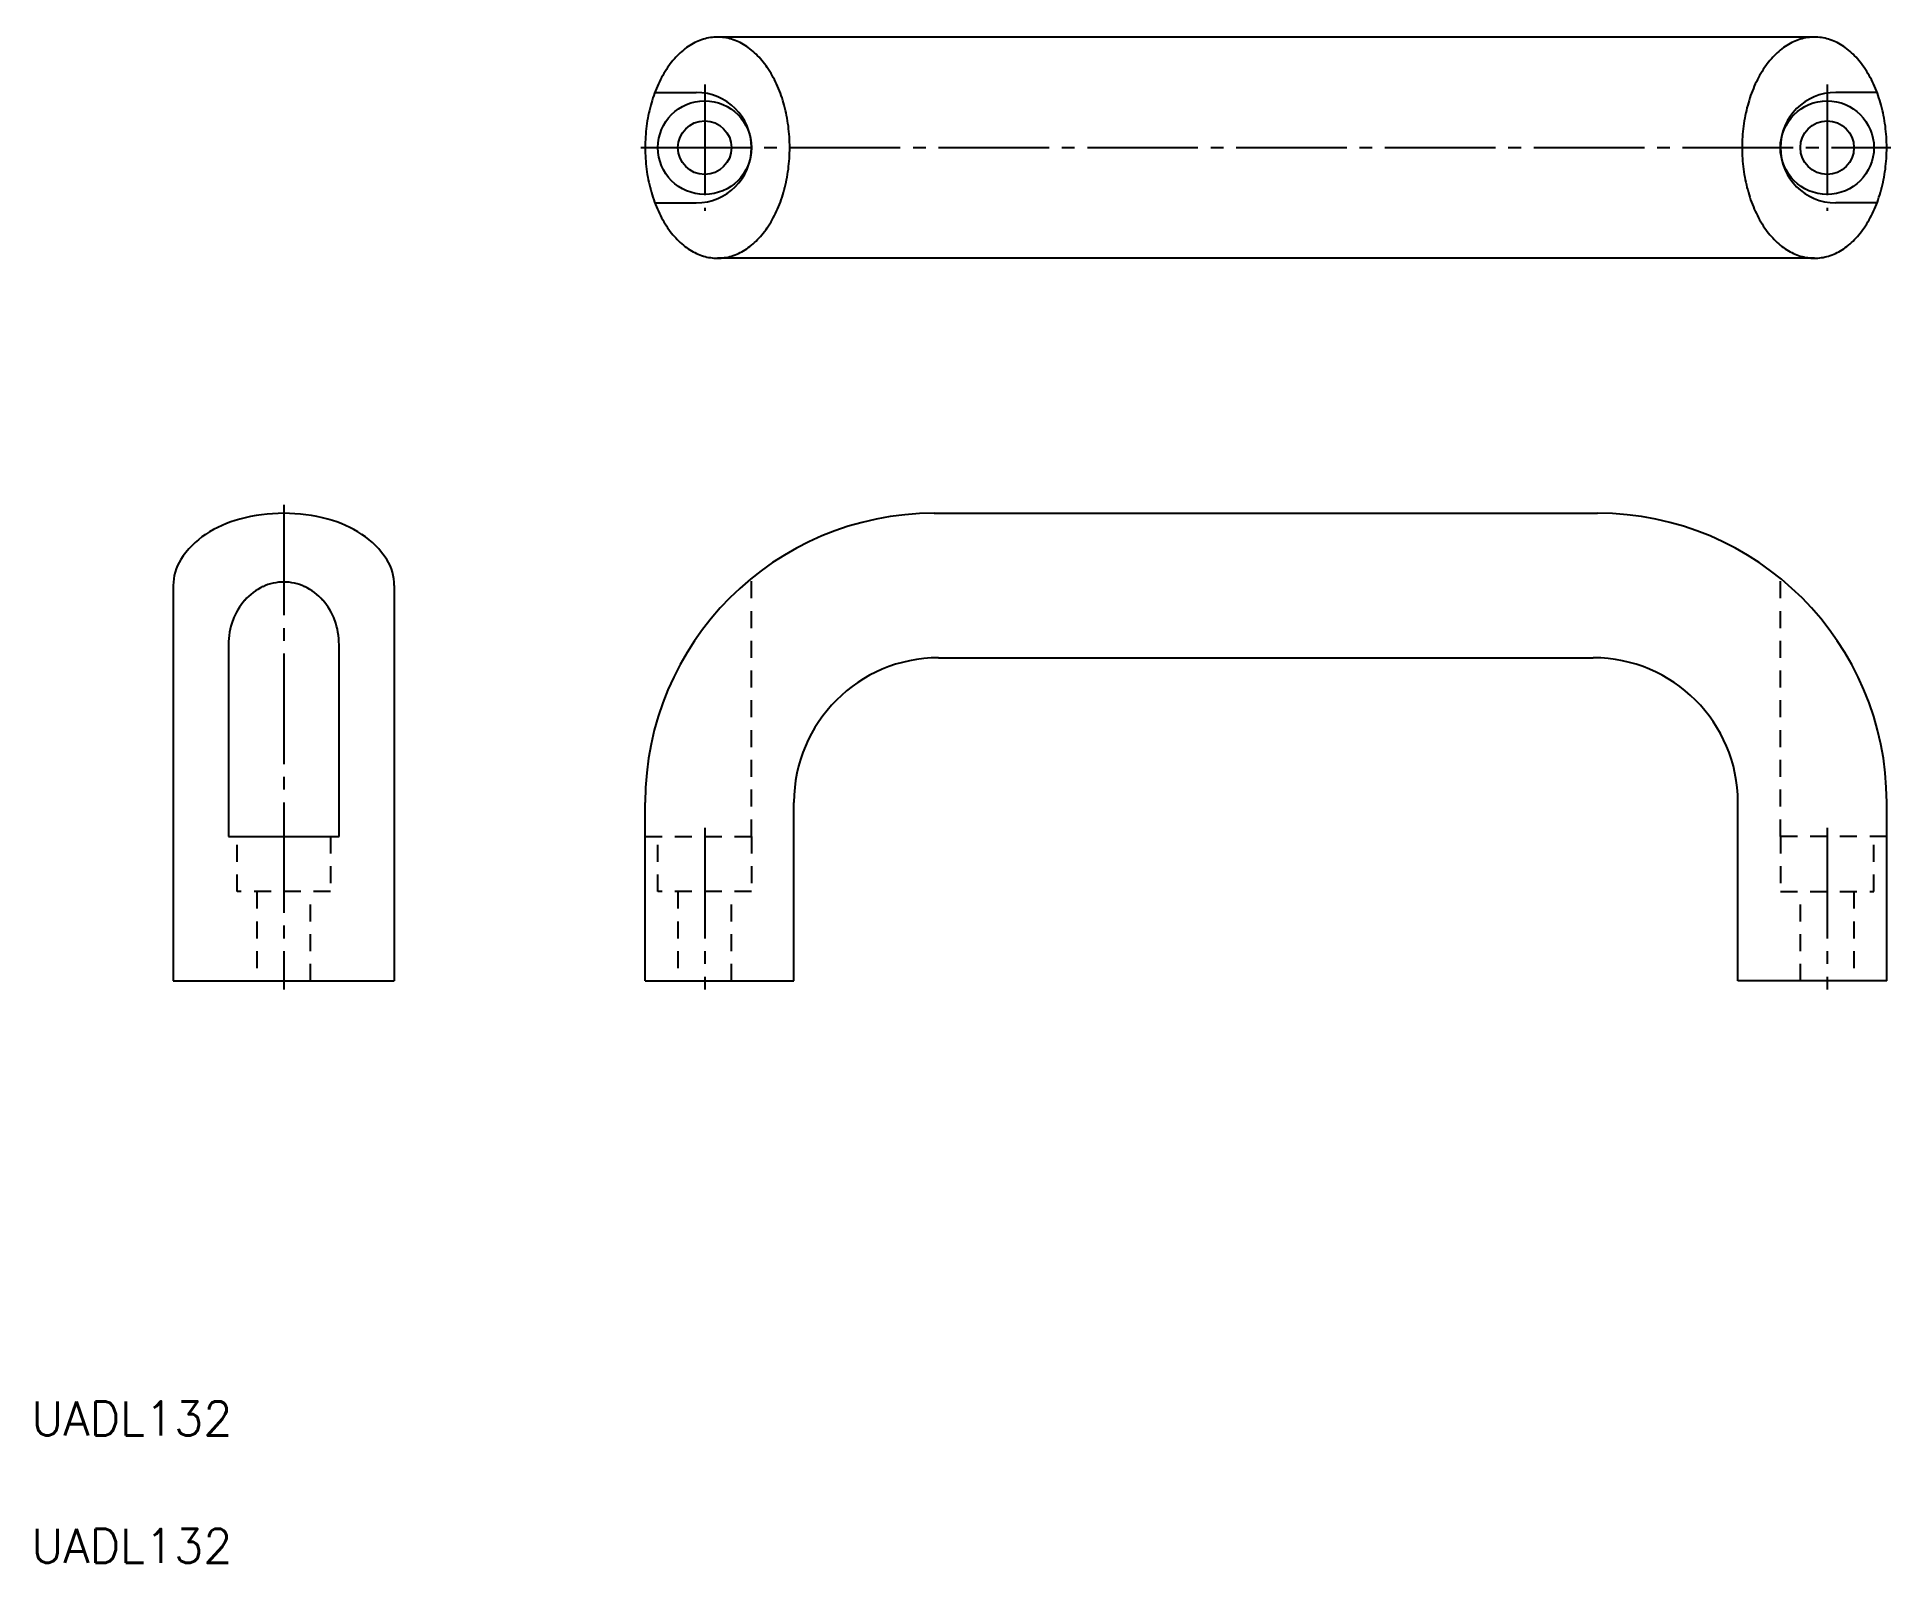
# Model space of a CAD drawing. Extents: x 73 to 291, y 154 to 334.
import ezdxf

# ---------------------------------------------------------------- set-up
doc = ezdxf.new("R2010")
doc.units = 0
doc.linetypes.add('CENTER', pattern=[17.5, 13, -1.5, 1.5, -1.5])
doc.linetypes.add('DASHED', pattern=[3.5, 2, -1.5])
doc.layers.get('0').update_dxf_attribs({"linetype": 'CONTINUOUS'})
doc.layers.add('CENTER', color=1, linetype='CENTER')
doc.styles.get("Standard").update_dxf_attribs({"font": 'txt.shx', "bigfont": '@extfont2.shx'})

msp = doc.modelspace()

# ---------------------------------------------------------------- linework, layer by layer
at = {"color": 7, "linetype": 'CONTINUOUS'}
for p, q in [((281.94, 333.8), (152.94, 333.8)), ((145.58, 327.3), (150.44, 327.3)), ((289.3, 327.3), (284.44, 327.3)), ((145.58, 314.3), (150.44, 314.3)), ((289.3, 314.3), (284.44, 314.3)), ((281.94, 307.8), (152.94, 307.8)), ((178.44, 277.81), (256.44, 277.81)), ((88.94, 269.31), (88.94, 222.81)), ((114.94, 269.31), (114.94, 222.81)), ((95.44, 262.35), (95.44, 239.81)), ((108.44, 239.81), (108.44, 262.35)), ((178.94, 260.81), (255.94, 260.81)), ((144.44, 222.81), (144.44, 243.81)), ((272.94, 222.81), (272.94, 243.81)), ((290.44, 222.81), (290.44, 243.81)), ((95.44, 239.81), (108.44, 239.81)), ((161.94, 233.31), (161.94, 233.31)), ((161.94, 228.06), (161.94, 228.06)), ((88.94, 222.81), (114.94, 222.81)), ((144.44, 222.81), (161.94, 222.81)), ((290.44, 222.81), (272.94, 222.81))]:
    msp.add_line(p, q, dxfattribs=at)
at = {"color": 3, "linetype": 'DASHED'}
for p, q in [((156.94, 239.81), (156.94, 270.15)), ((277.94, 239.81), (277.94, 270.15)), ((96.44, 233.31), (96.44, 239.81)), ((107.44, 239.81), (107.44, 233.31)), ((144.44, 239.81), (156.94, 239.81)), ((145.94, 233.31), (145.94, 239.81)), ((156.94, 239.81), (156.94, 233.31)), ((290.44, 239.81), (277.94, 239.81)), ((277.94, 239.81), (277.94, 233.31)), ((288.94, 233.31), (288.94, 239.81)), ((107.44, 233.31), (96.44, 233.31)), ((98.79, 233.31), (98.79, 222.81)), ((105.09, 222.81), (105.09, 233.31)), ((156.94, 233.31), (145.94, 233.31)), ((148.29, 233.31), (148.29, 222.81)), ((154.59, 222.81), (154.59, 233.31)), ((277.94, 233.31), (288.94, 233.31)), ((280.29, 222.81), (280.29, 233.31)), ((286.59, 233.31), (286.59, 222.81))]:
    msp.add_line(p, q, dxfattribs=at)
msp.add_line((161.94, 222.81), (161.94, 243.81))
at = {"color": 7, "linetype": 'CONTINUOUS'}
for points in [[(152.94, 333.8, 0), (152.73, 333.8, 0), (152.52, 333.79, 0), (152.31, 333.77, 0), (152.11, 333.74, 0), (151.9, 333.71, 0), (151.69, 333.66, 0), (151.49, 333.61, 0), (151.28, 333.55, 0), (151.08, 333.49, 0), (150.87, 333.41, 0), (150.67, 333.33, 0), (150.47, 333.24, 0), (150.27, 333.15, 0), (150.08, 333.04, 0), (149.88, 332.93, 0), (149.69, 332.81, 0), (149.5, 332.69, 0), (149.31, 332.56, 0), (149.12, 332.42, 0), (148.93, 332.27, 0), (148.75, 332.12, 0), (148.57, 331.95, 0), (148.39, 331.79, 0), (148.22, 331.61, 0), (148.05, 331.43, 0), (147.88, 331.25, 0), (147.71, 331.05, 0), (147.55, 330.85, 0), (147.39, 330.65, 0), (147.23, 330.44, 0), (147.08, 330.22, 0), (146.93, 330, 0), (146.78, 329.77, 0), (146.64, 329.53, 0), (146.5, 329.3, 0), (146.37, 329.05, 0), (146.24, 328.8, 0), (146.11, 328.55, 0), (145.99, 328.29, 0), (145.87, 328.03, 0), (145.76, 327.76, 0), (145.65, 327.49, 0), (145.54, 327.21, 0), (145.44, 326.93, 0), (145.35, 326.65, 0), (145.26, 326.36, 0), (145.17, 326.07, 0), (145.09, 325.78, 0), (145.01, 325.48, 0), (144.94, 325.18, 0), (144.87, 324.88, 0), (144.81, 324.58, 0), (144.75, 324.27, 0), (144.69, 323.96, 0), (144.65, 323.65, 0), (144.6, 323.34, 0), (144.57, 323.03, 0), (144.53, 322.71, 0), (144.5, 322.4, 0), (144.48, 322.08, 0), (144.46, 321.76, 0), (144.45, 321.44, 0), (144.44, 321.12, 0), (144.44, 320.8, 0), (144.44, 320.49, 0), (144.45, 320.17, 0), (144.46, 319.85, 0), (144.48, 319.53, 0), (144.5, 319.21, 0), (144.53, 318.9, 0), (144.57, 318.58, 0), (144.6, 318.27, 0), (144.65, 317.96, 0), (144.69, 317.65, 0), (144.75, 317.34, 0), (144.81, 317.03, 0), (144.87, 316.73, 0), (144.94, 316.42, 0), (145.01, 316.13, 0), (145.09, 315.83, 0), (145.17, 315.54, 0), (145.26, 315.25, 0), (145.35, 314.96, 0), (145.44, 314.68, 0), (145.54, 314.4, 0), (145.65, 314.12, 0), (145.76, 313.85, 0), (145.87, 313.58, 0), (145.99, 313.32, 0), (146.11, 313.06, 0), (146.24, 312.81, 0), (146.37, 312.56, 0), (146.5, 312.31, 0), (146.64, 312.07, 0), (146.78, 311.84, 0), (146.93, 311.61, 0), (147.08, 311.39, 0), (147.23, 311.17, 0), (147.39, 310.96, 0), (147.55, 310.76, 0), (147.71, 310.56, 0), (147.88, 310.36, 0), (148.05, 310.18, 0), (148.22, 310, 0), (148.39, 309.82, 0), (148.57, 309.65, 0), (148.75, 309.49, 0), (148.93, 309.34, 0), (149.12, 309.19, 0), (149.31, 309.05, 0), (149.5, 308.92, 0), (149.69, 308.79, 0), (149.88, 308.68, 0), (150.08, 308.56, 0), (150.27, 308.46, 0), (150.47, 308.36, 0), (150.67, 308.28, 0), (150.87, 308.19, 0), (151.08, 308.12, 0), (151.28, 308.05, 0), (151.49, 308, 0), (151.69, 307.94, 0), (151.9, 307.9, 0), (152.11, 307.87, 0), (152.31, 307.84, 0), (152.52, 307.82, 0), (152.73, 307.81, 0), (152.94, 307.8, 0)], [(281.94, 307.8, 0), (282.15, 307.81, 0), (282.36, 307.82, 0), (282.57, 307.84, 0), (282.77, 307.87, 0), (282.98, 307.9, 0), (283.19, 307.95, 0), (283.39, 308, 0), (283.6, 308.05, 0), (283.8, 308.12, 0), (284.01, 308.19, 0), (284.21, 308.28, 0), (284.41, 308.36, 0), (284.61, 308.46, 0), (284.8, 308.56, 0), (285, 308.68, 0), (285.19, 308.79, 0), (285.38, 308.92, 0), (285.57, 309.05, 0), (285.76, 309.19, 0), (285.95, 309.34, 0), (286.13, 309.49, 0), (286.31, 309.65, 0), (286.49, 309.82, 0), (286.66, 310, 0), (286.83, 310.18, 0), (287, 310.36, 0), (287.17, 310.56, 0), (287.33, 310.76, 0), (287.49, 310.96, 0), (287.65, 311.17, 0), (287.8, 311.39, 0), (287.95, 311.61, 0), (288.1, 311.84, 0), (288.24, 312.07, 0), (288.38, 312.31, 0), (288.51, 312.56, 0), (288.64, 312.81, 0), (288.77, 313.06, 0), (288.89, 313.32, 0), (289.01, 313.58, 0), (289.12, 313.85, 0), (289.23, 314.12, 0), (289.34, 314.4, 0), (289.44, 314.68, 0), (289.53, 314.96, 0), (289.62, 315.25, 0), (289.71, 315.54, 0), (289.79, 315.83, 0), (289.87, 316.13, 0), (289.94, 316.43, 0), (290.01, 316.73, 0), (290.07, 317.03, 0), (290.13, 317.34, 0), (290.19, 317.65, 0), (290.23, 317.96, 0), (290.28, 318.27, 0), (290.31, 318.58, 0), (290.35, 318.9, 0), (290.38, 319.21, 0), (290.4, 319.53, 0), (290.42, 319.85, 0), (290.43, 320.17, 0), (290.44, 320.49, 0), (290.44, 320.8, 0), (290.44, 321.12, 0), (290.43, 321.44, 0), (290.42, 321.76, 0), (290.4, 322.08, 0), (290.38, 322.4, 0), (290.35, 322.71, 0), (290.31, 323.03, 0), (290.28, 323.34, 0), (290.23, 323.65, 0), (290.19, 323.96, 0), (290.13, 324.27, 0), (290.07, 324.58, 0), (290.01, 324.88, 0), (289.94, 325.18, 0), (289.87, 325.48, 0), (289.79, 325.78, 0), (289.71, 326.07, 0), (289.62, 326.36, 0), (289.53, 326.65, 0), (289.44, 326.93, 0), (289.34, 327.21, 0), (289.23, 327.49, 0), (289.12, 327.76, 0), (289.01, 328.03, 0), (288.89, 328.29, 0), (288.77, 328.55, 0), (288.64, 328.8, 0), (288.51, 329.05, 0), (288.38, 329.3, 0), (288.24, 329.54, 0), (288.1, 329.77, 0), (287.95, 330, 0), (287.8, 330.22, 0), (287.65, 330.44, 0), (287.49, 330.65, 0), (287.33, 330.85, 0), (287.17, 331.05, 0), (287, 331.25, 0), (286.83, 331.43, 0), (286.66, 331.61, 0), (286.49, 331.79, 0), (286.31, 331.96, 0), (286.13, 332.12, 0), (285.95, 332.27, 0), (285.76, 332.42, 0), (285.57, 332.56, 0), (285.38, 332.69, 0), (285.19, 332.82, 0), (285, 332.93, 0), (284.8, 333.04, 0), (284.61, 333.15, 0), (284.41, 333.24, 0), (284.21, 333.33, 0), (284.01, 333.42, 0), (283.8, 333.49, 0), (283.6, 333.55, 0), (283.39, 333.61, 0), (283.19, 333.66, 0), (282.98, 333.71, 0), (282.77, 333.74, 0), (282.57, 333.77, 0), (282.36, 333.79, 0), (282.15, 333.8, 0), (281.94, 333.8, 0)]]:
    msp.add_polyline3d(points, dxfattribs=at)
at = {"color": 3, "linetype": 'DASHED'}
for points in [[(152.94, 307.8, 0), (153.15, 307.81, 0), (153.36, 307.82, 0), (153.57, 307.84, 0), (153.77, 307.87, 0), (153.98, 307.9, 0), (154.19, 307.94, 0), (154.39, 308, 0), (154.6, 308.05, 0), (154.8, 308.12, 0), (155.01, 308.19, 0), (155.21, 308.28, 0), (155.41, 308.36, 0), (155.61, 308.46, 0), (155.8, 308.56, 0), (156, 308.68, 0), (156.19, 308.79, 0), (156.38, 308.92, 0), (156.57, 309.05, 0), (156.76, 309.19, 0), (156.95, 309.34, 0), (157.13, 309.49, 0), (157.31, 309.65, 0), (157.49, 309.82, 0), (157.66, 310, 0), (157.83, 310.18, 0), (158, 310.36, 0), (158.17, 310.56, 0), (158.33, 310.76, 0), (158.49, 310.96, 0), (158.65, 311.17, 0), (158.8, 311.39, 0), (158.95, 311.61, 0), (159.1, 311.84, 0), (159.24, 312.07, 0), (159.38, 312.31, 0), (159.51, 312.56, 0), (159.64, 312.81, 0), (159.77, 313.06, 0), (159.89, 313.32, 0), (160.01, 313.58, 0), (160.12, 313.85, 0), (160.23, 314.12, 0), (160.34, 314.4, 0), (160.44, 314.68, 0), (160.53, 314.96, 0), (160.62, 315.25, 0), (160.71, 315.54, 0), (160.79, 315.83, 0), (160.87, 316.13, 0), (160.94, 316.42, 0), (161.01, 316.73, 0), (161.07, 317.03, 0), (161.13, 317.34, 0), (161.19, 317.65, 0), (161.23, 317.96, 0), (161.28, 318.27, 0), (161.31, 318.58, 0), (161.35, 318.9, 0), (161.38, 319.21, 0), (161.4, 319.53, 0), (161.42, 319.85, 0), (161.43, 320.17, 0), (161.44, 320.49, 0), (161.44, 320.8, 0), (161.44, 321.12, 0), (161.43, 321.44, 0), (161.42, 321.76, 0), (161.4, 322.08, 0), (161.38, 322.4, 0), (161.35, 322.71, 0), (161.31, 323.03, 0), (161.28, 323.34, 0), (161.23, 323.65, 0), (161.19, 323.96, 0), (161.13, 324.27, 0), (161.07, 324.58, 0), (161.01, 324.88, 0), (160.94, 325.18, 0), (160.87, 325.48, 0), (160.79, 325.78, 0), (160.71, 326.07, 0), (160.62, 326.36, 0), (160.53, 326.65, 0), (160.44, 326.93, 0), (160.34, 327.21, 0), (160.23, 327.49, 0), (160.12, 327.76, 0), (160.01, 328.03, 0), (159.89, 328.29, 0), (159.77, 328.55, 0), (159.64, 328.8, 0), (159.51, 329.05, 0), (159.38, 329.3, 0), (159.24, 329.53, 0), (159.1, 329.77, 0), (158.95, 330, 0), (158.8, 330.22, 0), (158.65, 330.44, 0), (158.49, 330.65, 0), (158.33, 330.85, 0), (158.17, 331.05, 0), (158, 331.25, 0), (157.83, 331.43, 0), (157.66, 331.61, 0), (157.49, 331.79, 0), (157.31, 331.95, 0), (157.13, 332.12, 0), (156.95, 332.27, 0), (156.76, 332.42, 0), (156.57, 332.56, 0), (156.38, 332.69, 0), (156.19, 332.81, 0), (156, 332.93, 0), (155.8, 333.04, 0), (155.61, 333.15, 0), (155.41, 333.24, 0), (155.21, 333.33, 0), (155.01, 333.41, 0), (154.8, 333.49, 0), (154.6, 333.55, 0), (154.39, 333.61, 0), (154.19, 333.66, 0), (153.98, 333.71, 0), (153.77, 333.74, 0), (153.57, 333.77, 0), (153.36, 333.79, 0), (153.15, 333.8, 0), (152.94, 333.8, 0)], [(281.94, 333.8, 0), (281.73, 333.8, 0), (281.52, 333.79, 0), (281.31, 333.77, 0), (281.11, 333.74, 0), (280.9, 333.71, 0), (280.69, 333.66, 0), (280.49, 333.61, 0), (280.28, 333.55, 0), (280.08, 333.49, 0), (279.87, 333.42, 0), (279.67, 333.33, 0), (279.47, 333.24, 0), (279.27, 333.15, 0), (279.08, 333.04, 0), (278.88, 332.93, 0), (278.69, 332.82, 0), (278.5, 332.69, 0), (278.31, 332.56, 0), (278.12, 332.42, 0), (277.93, 332.27, 0), (277.75, 332.12, 0), (277.57, 331.96, 0), (277.39, 331.79, 0), (277.22, 331.61, 0), (277.05, 331.43, 0), (276.88, 331.25, 0), (276.71, 331.05, 0), (276.55, 330.85, 0), (276.39, 330.65, 0), (276.23, 330.44, 0), (276.08, 330.22, 0), (275.93, 330, 0), (275.78, 329.77, 0), (275.64, 329.54, 0), (275.5, 329.3, 0), (275.37, 329.05, 0), (275.24, 328.8, 0), (275.11, 328.55, 0), (274.99, 328.29, 0), (274.87, 328.03, 0), (274.76, 327.76, 0), (274.65, 327.49, 0), (274.54, 327.21, 0), (274.44, 326.93, 0), (274.35, 326.65, 0), (274.26, 326.36, 0), (274.17, 326.07, 0), (274.09, 325.78, 0), (274.01, 325.48, 0), (273.94, 325.18, 0), (273.87, 324.88, 0), (273.81, 324.58, 0), (273.75, 324.27, 0), (273.69, 323.96, 0), (273.65, 323.65, 0), (273.6, 323.34, 0), (273.56, 323.03, 0), (273.53, 322.71, 0), (273.5, 322.4, 0), (273.48, 322.08, 0), (273.46, 321.76, 0), (273.45, 321.44, 0), (273.44, 321.12, 0), (273.44, 320.8, 0), (273.44, 320.49, 0), (273.45, 320.17, 0), (273.46, 319.85, 0), (273.48, 319.53, 0), (273.5, 319.21, 0), (273.53, 318.9, 0), (273.56, 318.58, 0), (273.6, 318.27, 0), (273.65, 317.96, 0), (273.69, 317.65, 0), (273.75, 317.34, 0), (273.81, 317.03, 0), (273.87, 316.73, 0), (273.94, 316.43, 0), (274.01, 316.13, 0), (274.09, 315.83, 0), (274.17, 315.54, 0), (274.26, 315.25, 0), (274.35, 314.96, 0), (274.44, 314.68, 0), (274.54, 314.4, 0), (274.65, 314.12, 0), (274.76, 313.85, 0), (274.87, 313.58, 0), (274.99, 313.32, 0), (275.11, 313.06, 0), (275.24, 312.81, 0), (275.37, 312.56, 0), (275.5, 312.31, 0), (275.64, 312.07, 0), (275.78, 311.84, 0), (275.93, 311.61, 0), (276.08, 311.39, 0), (276.23, 311.17, 0), (276.39, 310.96, 0), (276.55, 310.76, 0), (276.71, 310.56, 0), (276.88, 310.36, 0), (277.05, 310.18, 0), (277.22, 310, 0), (277.39, 309.82, 0), (277.57, 309.65, 0), (277.75, 309.49, 0), (277.93, 309.34, 0), (278.12, 309.19, 0), (278.31, 309.05, 0), (278.5, 308.92, 0), (278.69, 308.79, 0), (278.88, 308.68, 0), (279.08, 308.56, 0), (279.27, 308.46, 0), (279.47, 308.36, 0), (279.67, 308.28, 0), (279.87, 308.19, 0), (280.08, 308.12, 0), (280.28, 308.05, 0), (280.49, 308, 0), (280.69, 307.95, 0), (280.9, 307.9, 0), (281.11, 307.87, 0), (281.31, 307.84, 0), (281.52, 307.82, 0), (281.73, 307.81, 0), (281.94, 307.8, 0)]]:
    msp.add_polyline3d(points, dxfattribs=at)
at = {"color": 7, "linetype": 'CONTINUOUS'}
for centre, radius in [((151.44, 320.8), 5.5), ((283.44, 320.8), 5.5), ((151.44, 320.8), 3.15), ((283.44, 320.8), 3.15)]:
    msp.add_circle(centre, radius, dxfattribs=at)
for centre, radius, start, end in [((150.44, 320.8), 6.5, 270, 90), ((284.44, 320.8), 6.5, 90, 270), ((100.43, 263.57), 14.04, 105.154, 123.179), ((101.94, 257.99), 19.81, 74.846, 90), ((103.45, 263.57), 14.04, 56.8215, 74.846), ((178.44, 243.81), 34, 90, 180), ((256.44, 243.81), 34, 0, 90), ((98.13, 267.09), 9.83, 123.179, 147.646), ((105.75, 267.09), 9.83, 32.3544, 56.8215), ((94.63, 269.31), 5.69, 147.646, 180), ((109.25, 269.31), 5.69, 0, 32.3544), ((102.31, 263.19), 6.62, 115.195, 138.637), ((101.94, 263.98), 5.74, 64.8054, 90), ((101.57, 263.19), 6.62, 41.3628, 64.8054), ((102.9, 262.68), 7.4, 138.637, 159.963), ((100.99, 262.68), 7.4, 20.0369, 41.3628), ((100.07, 262.35), 8.37, 0, 20.0369), ((178.94, 243.81), 17, 90, 180), ((255.94, 243.81), 17, 0, 90)]:
    msp.add_arc(centre, radius, start, end, dxfattribs=at)
for centre, radius, start, end in [((101.94, 257.99), 19.81, 90, 105.154), ((101.94, 263.98), 5.74, 90, 115.195), ((103.81, 262.35), 8.37, 159.963, 180)]:
    msp.add_arc(centre, radius, start, end)
at = {"layer": 'CENTER', "color": 1, "linetype": 'CENTER'}
for p, q in [((151.44, 328.23), (151.44, 313.38)), ((283.44, 328.23), (283.44, 313.38)), ((143.94, 320.8), (290.94, 320.8)), ((101.94, 278.81), (101.94, 221.81)), ((151.44, 240.81), (151.44, 221.81)), ((283.44, 240.81), (283.44, 221.81))]:
    msp.add_line(p, q, dxfattribs=at)

# ---------------------------------------------------------------- texts
for p in [(72.24, 169.37), (72.24, 154.37)]:
    msp.add_text('UADL132', height=4).set_placement(p)

doc.saveas('drawing.dxf')
